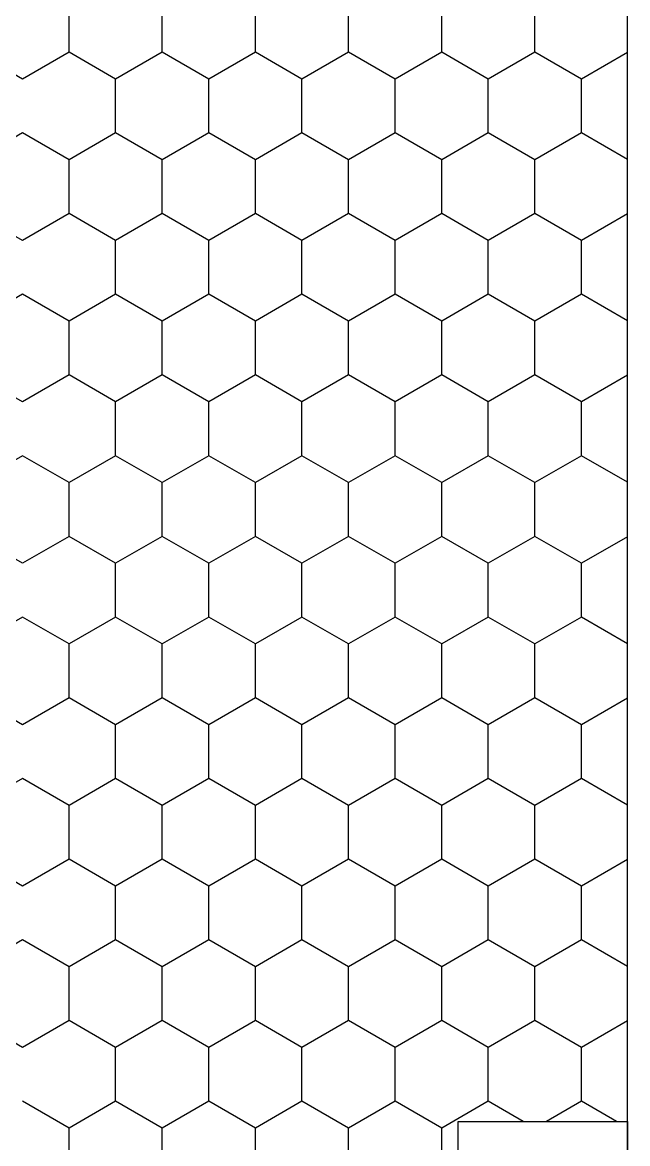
# Model space of a CAD drawing. Header units: millimetres. Extents: x 65390 to 71510, y 46362 to 50796.
# Drawn here: x 68741.8 to 68777.5, y 48424.8 to 48490.9 of the extents above; entities that cross this region are included whole.
import ezdxf

# ---------------------------------------------------------------- set-up
doc = ezdxf.new("R2010")
doc.units = ezdxf.units.MM
doc.linetypes.add('DASHED', pattern=[19.05, 12.7, -6.35])
doc.layers.add('Kıtc-028 Yer Izgarası', color=252, linetype='Continuous')
doc.layers.add('MIM_Sktürk', color=251, linetype='Continuous', lineweight=9)

# ---------------------------------------------------------------- blocks, each defined once
blk = doc.blocks.new('A$C395D4C7C')
at = {"layer": 'Kıtc-028 Yer Izgarası'}
for p, q in [((14.367, 35.714), (15.955, 38.464)), ((20.717, 35.714), (19.13, 38.464)), ((23.892, 35.714), (25.48, 38.464)), ((30.242, 35.714), (28.655, 38.464)), ((33.417, 35.714), (35.005, 38.464)), ((39.767, 35.714), (38.18, 38.464)), ((42.942, 35.714), (44.53, 38.464)), ((49.292, 35.714), (47.705, 38.464)), ((52.467, 35.714), (54.055, 38.464)), ((58.817, 35.714), (57.23, 38.464)), ((61.992, 35.714), (63.58, 38.464)), ((68.342, 35.714), (66.755, 38.464)), ((71.517, 35.714), (73.105, 38.464)), ((9.605, 32.965), (11.192, 35.714)), ((15.955, 32.965), (14.367, 35.714)), ((19.13, 32.965), (20.717, 35.714)), ((25.48, 32.965), (23.892, 35.714)), ((28.655, 32.965), (30.242, 35.714)), ((35.005, 32.965), (33.417, 35.714)), ((38.18, 32.965), (39.767, 35.714)), ((44.53, 32.965), (42.942, 35.714)), ((47.705, 32.965), (49.292, 35.714)), ((54.055, 32.965), (52.467, 35.714)), ((57.23, 32.965), (58.817, 35.714)), ((63.58, 32.965), (61.992, 35.714)), ((66.755, 32.965), (68.342, 35.714)), ((73.105, 32.965), (71.517, 35.714)), ((6.43, 32.965), (9.605, 32.965)), ((11.192, 30.215), (9.605, 32.965)), ((14.367, 30.215), (15.955, 32.965)), ((15.955, 32.965), (19.13, 32.965)), ((20.717, 30.215), (19.13, 32.965)), ((23.892, 30.215), (25.48, 32.965)), ((25.48, 32.965), (28.655, 32.965)), ((30.242, 30.215), (28.655, 32.965)), ((33.417, 30.215), (35.005, 32.965)), ((35.005, 32.965), (38.18, 32.965)), ((39.767, 30.215), (38.18, 32.965)), ((42.942, 30.215), (44.53, 32.965)), ((44.53, 32.965), (47.705, 32.965)), ((49.292, 30.215), (47.705, 32.965)), ((52.467, 30.215), (54.055, 32.965)), ((54.055, 32.965), (57.23, 32.965)), ((58.817, 30.215), (57.23, 32.965)), ((61.992, 30.215), (63.58, 32.965)), ((63.58, 32.965), (66.755, 32.965)), ((68.342, 30.215), (66.755, 32.965)), ((71.517, 30.215), (73.105, 32.965)), ((73.105, 32.965), (76.28, 32.965)), ((9.605, 27.466), (11.192, 30.215)), ((11.192, 30.215), (14.367, 30.215)), ((15.955, 27.466), (14.367, 30.215)), ((19.13, 27.466), (20.717, 30.215)), ((20.717, 30.215), (23.892, 30.215)), ((25.48, 27.466), (23.892, 30.215)), ((28.655, 27.466), (30.242, 30.215)), ((30.242, 30.215), (33.417, 30.215)), ((35.005, 27.466), (33.417, 30.215)), ((38.18, 27.466), (39.767, 30.215)), ((39.767, 30.215), (42.942, 30.215)), ((44.53, 27.466), (42.942, 30.215)), ((47.705, 27.466), (49.292, 30.215)), ((49.292, 30.215), (52.467, 30.215)), ((54.055, 27.466), (52.467, 30.215)), ((57.23, 27.466), (58.817, 30.215)), ((58.817, 30.215), (61.992, 30.215)), ((63.58, 27.466), (61.992, 30.215)), ((66.755, 27.466), (68.342, 30.215)), ((68.342, 30.215), (71.517, 30.215)), ((73.105, 27.466), (71.517, 30.215)), ((6.43, 27.466), (9.605, 27.466)), ((11.192, 24.716), (9.605, 27.466)), ((14.367, 24.716), (15.955, 27.466)), ((15.955, 27.466), (19.13, 27.466)), ((20.717, 24.716), (19.13, 27.466)), ((23.892, 24.716), (25.48, 27.466)), ((25.48, 27.466), (28.655, 27.466)), ((30.242, 24.716), (28.655, 27.466)), ((33.417, 24.716), (35.005, 27.466)), ((35.005, 27.466), (38.18, 27.466)), ((39.767, 24.716), (38.18, 27.466)), ((42.942, 24.716), (44.53, 27.466)), ((44.53, 27.466), (47.705, 27.466)), ((49.292, 24.716), (47.705, 27.466)), ((52.467, 24.716), (54.055, 27.466)), ((54.055, 27.466), (57.23, 27.466)), ((58.817, 24.716), (57.23, 27.466)), ((61.992, 24.716), (63.58, 27.466)), ((63.58, 27.466), (66.755, 27.466)), ((68.342, 24.716), (66.755, 27.466)), ((71.517, 24.716), (73.105, 27.466)), ((73.105, 27.466), (76.28, 27.466)), ((9.605, 21.966), (11.192, 24.716)), ((11.192, 24.716), (14.367, 24.716)), ((15.955, 21.966), (14.367, 24.716)), ((19.13, 21.966), (20.717, 24.716)), ((20.717, 24.716), (23.892, 24.716)), ((25.48, 21.966), (23.892, 24.716)), ((28.655, 21.966), (30.242, 24.716)), ((30.242, 24.716), (33.417, 24.716)), ((35.005, 21.966), (33.417, 24.716)), ((38.18, 21.966), (39.767, 24.716)), ((39.767, 24.716), (42.942, 24.716)), ((44.53, 21.966), (42.942, 24.716)), ((47.705, 21.966), (49.292, 24.716)), ((49.292, 24.716), (52.467, 24.716)), ((54.055, 21.966), (52.467, 24.716)), ((57.23, 21.966), (58.817, 24.716)), ((58.817, 24.716), (61.992, 24.716)), ((63.58, 21.966), (61.992, 24.716)), ((66.755, 21.966), (68.342, 24.716)), ((68.342, 24.716), (71.517, 24.716)), ((73.105, 21.966), (71.517, 24.716)), ((6.43, 21.966), (9.605, 21.966)), ((11.192, 19.217), (9.605, 21.966)), ((14.367, 19.217), (15.955, 21.966)), ((15.955, 21.966), (19.13, 21.966)), ((20.717, 19.217), (19.13, 21.966)), ((23.892, 19.217), (25.48, 21.966)), ((25.48, 21.966), (28.655, 21.966)), ((30.242, 19.217), (28.655, 21.966)), ((33.417, 19.217), (35.005, 21.966)), ((35.005, 21.966), (38.18, 21.966)), ((39.767, 19.217), (38.18, 21.966)), ((42.942, 19.217), (44.53, 21.966)), ((44.53, 21.966), (47.705, 21.966)), ((49.292, 19.217), (47.705, 21.966)), ((52.467, 19.217), (54.055, 21.966)), ((54.055, 21.966), (57.23, 21.966)), ((58.817, 19.217), (57.23, 21.966)), ((61.992, 19.217), (63.58, 21.966)), ((63.58, 21.966), (66.755, 21.966)), ((68.342, 19.217), (66.755, 21.966)), ((71.517, 19.217), (73.105, 21.966)), ((73.105, 21.966), (76.28, 21.966)), ((9.605, 16.467), (11.192, 19.217)), ((11.192, 19.217), (14.367, 19.217)), ((15.955, 16.467), (14.367, 19.217)), ((19.13, 16.467), (20.717, 19.217)), ((20.717, 19.217), (23.892, 19.217)), ((25.48, 16.467), (23.892, 19.217)), ((28.655, 16.467), (30.242, 19.217)), ((30.242, 19.217), (33.417, 19.217)), ((35.005, 16.467), (33.417, 19.217)), ((38.18, 16.467), (39.767, 19.217)), ((39.767, 19.217), (42.942, 19.217)), ((44.53, 16.467), (42.942, 19.217)), ((47.705, 16.467), (49.292, 19.217)), ((49.292, 19.217), (52.467, 19.217)), ((54.055, 16.467), (52.467, 19.217)), ((57.23, 16.467), (58.817, 19.217)), ((58.817, 19.217), (61.992, 19.217)), ((63.58, 16.467), (61.992, 19.217)), ((66.755, 16.467), (68.342, 19.217)), ((68.342, 19.217), (71.517, 19.217)), ((73.105, 16.467), (71.517, 19.217)), ((6.43, 16.467), (9.605, 16.467)), ((11.192, 13.717), (9.605, 16.467)), ((14.367, 13.717), (15.955, 16.467)), ((15.955, 16.467), (19.13, 16.467)), ((20.717, 13.717), (19.13, 16.467)), ((23.892, 13.717), (25.48, 16.467)), ((25.48, 16.467), (28.655, 16.467)), ((30.242, 13.717), (28.655, 16.467)), ((33.417, 13.717), (35.005, 16.467)), ((35.005, 16.467), (38.18, 16.467)), ((39.767, 13.717), (38.18, 16.467)), ((42.942, 13.717), (44.53, 16.467)), ((44.53, 16.467), (47.705, 16.467)), ((49.292, 13.717), (47.705, 16.467)), ((52.467, 13.717), (54.055, 16.467)), ((54.055, 16.467), (57.23, 16.467)), ((58.817, 13.717), (57.23, 16.467)), ((61.992, 13.717), (63.58, 16.467)), ((63.58, 16.467), (66.755, 16.467)), ((68.342, 13.717), (66.755, 16.467)), ((71.517, 13.717), (73.105, 16.467)), ((73.105, 16.467), (76.28, 16.467)), ((9.605, 10.968), (11.192, 13.717)), ((11.192, 13.717), (14.367, 13.717)), ((15.955, 10.968), (14.367, 13.717)), ((19.13, 10.968), (20.717, 13.717)), ((20.717, 13.717), (23.892, 13.717)), ((25.48, 10.968), (23.892, 13.717)), ((28.655, 10.968), (30.242, 13.717)), ((30.242, 13.717), (33.417, 13.717)), ((35.005, 10.968), (33.417, 13.717)), ((38.18, 10.968), (39.767, 13.717)), ((39.767, 13.717), (42.942, 13.717)), ((44.53, 10.968), (42.942, 13.717)), ((47.705, 10.968), (49.292, 13.717)), ((49.292, 13.717), (52.467, 13.717)), ((54.055, 10.968), (52.467, 13.717)), ((57.23, 10.968), (58.817, 13.717)), ((58.817, 13.717), (61.992, 13.717)), ((63.58, 10.968), (61.992, 13.717)), ((66.755, 10.968), (68.342, 13.717)), ((68.342, 13.717), (71.517, 13.717)), ((73.105, 10.968), (71.517, 13.717)), ((6.43, 10.968), (9.605, 10.968)), ((11.192, 8.218), (9.605, 10.968)), ((14.367, 8.218), (15.955, 10.968)), ((15.955, 10.968), (19.13, 10.968)), ((20.717, 8.218), (19.13, 10.968)), ((23.892, 8.218), (25.48, 10.968)), ((25.48, 10.968), (28.655, 10.968)), ((30.242, 8.218), (28.655, 10.968)), ((33.417, 8.218), (35.005, 10.968)), ((35.005, 10.968), (38.18, 10.968)), ((39.767, 8.218), (38.18, 10.968)), ((42.942, 8.218), (44.53, 10.968)), ((44.53, 10.968), (47.705, 10.968)), ((49.292, 8.218), (47.705, 10.968)), ((52.467, 8.218), (54.055, 10.968)), ((54.055, 10.968), (57.23, 10.968)), ((58.817, 8.218), (57.23, 10.968)), ((61.992, 8.218), (63.58, 10.968)), ((63.58, 10.968), (66.755, 10.968)), ((68.342, 8.218), (66.755, 10.968)), ((71.517, 8.218), (73.105, 10.968)), ((73.105, 10.968), (76.28, 10.968)), ((10, 6.153), (11.192, 8.218)), ((11.192, 8.218), (14.367, 8.218)), ((15.955, 5.469), (14.367, 8.218)), ((19.13, 5.469), (20.717, 8.218)), ((20.717, 8.218), (23.892, 8.218)), ((25.48, 5.469), (23.892, 8.218)), ((28.655, 5.469), (30.242, 8.218)), ((30.242, 8.218), (33.417, 8.218)), ((35.005, 5.469), (33.417, 8.218)), ((38.18, 5.469), (39.767, 8.218)), ((39.767, 8.218), (42.942, 8.218)), ((44.53, 5.469), (42.942, 8.218)), ((47.705, 5.469), (49.292, 8.218)), ((49.292, 8.218), (52.467, 8.218)), ((54.055, 5.469), (52.467, 8.218)), ((57.23, 5.469), (58.817, 8.218)), ((58.817, 8.218), (61.992, 8.218)), ((63.58, 5.469), (61.992, 8.218)), ((66.755, 5.469), (68.342, 8.218)), ((68.342, 8.218), (71.517, 8.218)), ((73.105, 5.469), (71.517, 8.218)), ((14.367, 2.719), (15.955, 5.469)), ((15.955, 5.469), (19.13, 5.469)), ((20.717, 2.719), (19.13, 5.469)), ((23.892, 2.719), (25.48, 5.469)), ((25.48, 5.469), (28.655, 5.469)), ((30.242, 2.719), (28.655, 5.469)), ((33.417, 2.719), (35.005, 5.469)), ((35.005, 5.469), (38.18, 5.469)), ((39.767, 2.719), (38.18, 5.469)), ((42.942, 2.719), (44.53, 5.469)), ((44.53, 5.469), (47.705, 5.469)), ((49.292, 2.719), (47.705, 5.469)), ((52.467, 2.719), (54.055, 5.469)), ((54.055, 5.469), (57.23, 5.469)), ((58.817, 2.719), (57.23, 5.469)), ((61.992, 2.719), (63.58, 5.469)), ((63.58, 5.469), (66.755, 5.469)), ((68.342, 2.719), (66.755, 5.469)), ((71.517, 2.719), (73.105, 5.469)), ((73.105, 5.469), (76.28, 5.469)), ((11.192, 2.719), (10, 4.784)), ((10, 0.654), (11.192, 2.719)), ((11.192, 2.719), (14.367, 2.719)), ((15.937, 0), (14.367, 2.719)), ((19.148, 0), (20.717, 2.719)), ((20.717, 2.719), (23.892, 2.719)), ((25.462, 0), (23.892, 2.719)), ((28.673, 0), (30.242, 2.719)), ((30.242, 2.719), (33.417, 2.719)), ((34.987, 0), (33.417, 2.719)), ((38.198, 0), (39.767, 2.719)), ((39.767, 2.719), (42.942, 2.719)), ((44.512, 0), (42.942, 2.719)), ((47.723, 0), (49.292, 2.719)), ((49.292, 2.719), (52.467, 2.719)), ((54.037, 0), (52.467, 2.719)), ((57.248, 0), (58.817, 2.719)), ((58.817, 2.719), (61.992, 2.719)), ((63.562, 0), (61.992, 2.719)), ((66.773, 0), (68.342, 2.719)), ((68.342, 2.719), (71.517, 2.719)), ((73.087, 0), (71.517, 2.719))]:
    blk.add_line(p, q, dxfattribs=at)
for points in [[(0, 0), (120, 0), (120, 80), (0, 80)], [(0, 10), (10, 10), (10, 0), (0, 0)]]:
    blk.add_lwpolyline(points, close=True, dxfattribs=at)

msp = doc.modelspace()

# ---------------------------------------------------------------- block references
at = {"layer": 'MIM_Sktürk', "linetype": 'DASHED', "rotation": 90}
msp.add_blockref('A$C395D4C7C', (68777.512, 48416.06), dxfattribs=at)

doc.saveas('drawing.dxf')
